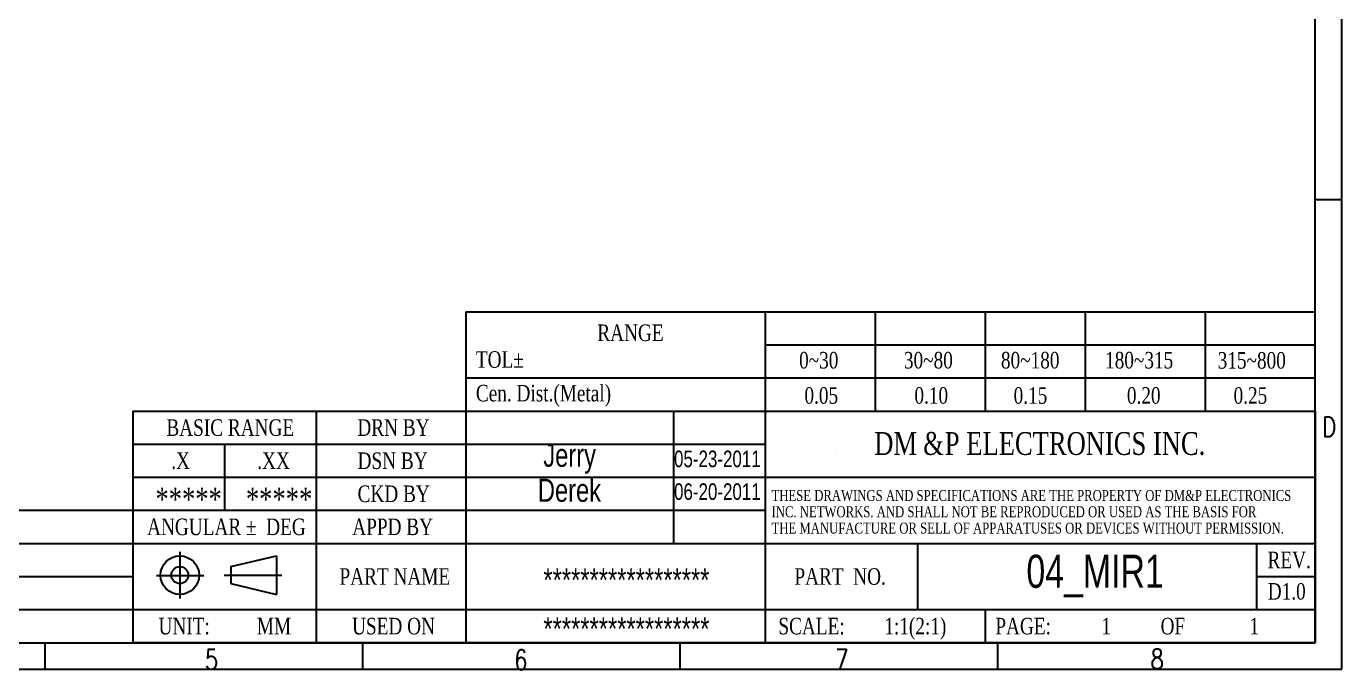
# Model space of a CAD drawing. Header units: millimetres. Extents: x 14 to 406, y 7 to 287.
# Drawn here: x 207.1 to 406, y 10.4 to 107.7 of the extents above; entities that cross this region are included whole.
import ezdxf

# ---------------------------------------------------------------- set-up
doc = ezdxf.new("R2010")
doc.units = ezdxf.units.MM
doc.layers.add('SLD-0', color=179, linetype='Continuous')
doc.layers.add('文字線性', color=150, linetype='Continuous', lineweight=15)
doc.styles.add('SLDTEXTSTYLE0', font='sanss___.ttf', dxfattribs={"width": 0.733})
doc.styles.add('SLDTEXTSTYLE3', font='txt_____.ttf', dxfattribs={"width": 0.784516})
doc.styles.add('SLDTEXTSTYLE4', font='times.ttf', dxfattribs={"width": 0.770477})

# ---------------------------------------------------------------- blocks, each defined once
blk = doc.blocks.new('SW_NOTE_1')
at = {"layer": '文字線性', "color": 0, "char_height": 1.65, "attachment_point": 1, "style": 'SLDTEXTSTYLE4'}
for s, insert in [(' THESE DRAWINGS AND SPECIFICATIONS ARE THE PROPERTY OF DM&P ELECTRONICS', (0, 2.16)), (' INC. NETWORKS. AND SHALL NOT BE REPRODUCED OR USED AS THE BASIS FOR', (0, -0.3)), (' THE MANUFACTURE OR SELL OF APPARATUSES OR DEVICES WITHOUT PERMISSION.', (0, -2.77))]:
    blk.add_mtext(s, dxfattribs=dict(at, insert=insert))

msp = doc.modelspace()

# ---------------------------------------------------------------- linework, layer by layer
at = {"layer": 'SLD-0', "color": 7, "linetype": 'Continuous', "lineweight": 30}
for p, q in [((406, 10.5), (406, 286.5)), ((402, 14.5), (402, 282.5)), ((402, 81.5), (406, 81.5)), ((273.60457, 64.51184), (402, 64.51184)), ((273.60457, 64.51184), (273.60457, 49.51184)), ((318.85457, 64.51184), (318.85457, 49.51184)), ((335.47957, 64.51184), (335.47957, 49.51184)), ((352.10457, 64.51184), (352.10457, 49.51184)), ((385.35457, 64.51184), (385.35457, 49.51184)), ((318.85457, 59.51184), (401.97957, 59.51184)), ((273.60457, 54.51184), (402, 54.51184)), ((223.22957, 49.51184), (318.85457, 49.51184)), ((223.22957, 49.51184), (223.22957, 14.51184)), ((250.97957, 49.51184), (250.97957, 14.51184)), ((273.60457, 49.51184), (273.60457, 14.51184)), ((273.60457, 49.51184), (402, 49.51184)), ((304.97957, 49.51184), (304.97957, 29.51184)), ((318.85457, 49.51184), (318.85457, 14.51184)), ((318.85457, 49.51184), (401.97957, 49.51184)), ((401.97957, 49.51184), (401.97957, 14.51184)), ((223.22957, 44.51184), (318.85457, 44.51184)), ((237.10457, 44.51184), (237.10457, 34.51184)), ((329.59264, 43.62471), (329.59327, 43.62471)), ((223.22957, 39.51184), (401.97957, 39.51184)), ((51.06847, 34.51184), (223.22957, 34.51184)), ((223.22957, 34.51184), (318.85457, 34.51184)), ((51.06847, 29.51184), (223.22957, 29.51184)), ((223.22957, 29.51184), (401.97957, 29.51184)), ((230.34684, 28.22371), (230.34684, 21.16536)), ((341.85457, 29.51184), (341.85457, 19.51184)), ((393.10457, 29.51184), (393.10457, 19.51184)), ((238.06186, 26.01887), (244.95226, 27.61715)), ((238.06186, 26.01887), (238.06186, 23.42495)), ((244.95226, 27.61715), (244.95226, 21.80047)), ((51.06847, 24.51184), (223.22957, 24.51184)), ((226.83893, 24.66548), (233.95564, 24.66548)), ((237.02867, 24.71263), (245.76346, 24.71263)), ((393.10457, 24.51184), (401.97957, 24.51184)), ((238.06186, 23.42495), (244.95226, 21.80047)), ((51.06847, 19.51184), (223.22957, 19.51184)), ((223.22957, 19.51184), (401.97957, 19.51184)), ((352.10457, 19.51184), (352.10457, 14.51184)), ((18, 14.5), (402, 14.5)), ((210, 10.5), (210, 14.5)), ((223.22957, 14.51184), (401.97957, 14.51184)), ((258, 10.5), (258, 14.5)), ((306, 10.5), (306, 14.5)), ((354, 10.5), (354, 14.5)), ((14, 10.5), (406, 10.5))]:
    msp.add_line(p, q, dxfattribs=at)
at = {"layer": 'SLD-0', "color": 7, "lineweight": 30}
msp.add_line((367.24285, 64.51184), (367.24285, 49.51184), dxfattribs=at)
at = {"layer": 'SLD-0', "color": 7, "linetype": 'Continuous', "lineweight": 30}
for centre, radius in [((230.34558, 24.70554), 2.91481), ((230.34617, 24.71091), 1.28747)]:
    msp.add_circle(centre, radius, dxfattribs=at)

# ---------------------------------------------------------------- block references
at = {"layer": '文字線性', "color": 7}
msp.add_blockref('SW_NOTE_1', (319.32772, 35.4167), dxfattribs=at)

# ---------------------------------------------------------------- texts
at = {"layer": '文字線性', "color": 7, "attachment_point": 1}
for s, insert, char_height, style in [('RANGE', (293.46468, 62.59123), 2.5, 'SLDTEXTSTYLE4'), ('TOL±', (275.10457, 58.55403), 2.5, 'SLDTEXTSTYLE4'), ('0~30', (323.97132, 58.44612), 2.5, 'SLDTEXTSTYLE4'), ('30~80', (339.81905, 58.44612), 2.5, 'SLDTEXTSTYLE4'), ('80~180', (354.48617, 58.44612), 2.5, 'SLDTEXTSTYLE4'), ('180~315', (370.22957, 58.44612), 2.5, 'SLDTEXTSTYLE4'), ('315~800', (387.25457, 58.42105), 2.5, 'SLDTEXTSTYLE4'), ('Cen. Dist.(Metal)', (275.10457, 53.46634), 2.5, 'SLDTEXTSTYLE4'), ('0.05', (324.77957, 53.11826), 2.5, 'SLDTEXTSTYLE4'), ('0.10', (341.40457, 53.11826), 2.5, 'SLDTEXTSTYLE4'), ('0.15', (356.40457, 53.11826), 2.5, 'SLDTEXTSTYLE4'), ('0.20', (373.52957, 53.11826), 2.5, 'SLDTEXTSTYLE4'), ('0.25', (389.65457, 53.11826), 2.5, 'SLDTEXTSTYLE4'), ('BASIC RANGE', (228.31812, 48.25876), 2.5, 'SLDTEXTSTYLE4'), ('DRN BY', (257.18791, 48.25876), 2.5, 'SLDTEXTSTYLE4'), ('D', (403.05112, 48.61302), 3, 'SLDTEXTSTYLE3'), ('DM', (335.32944, 46.32946), 3.45, 'SLDTEXTSTYLE4'), ('&', (342.72497, 46.32946), 3.45, 'SLDTEXTSTYLE4'), ('P', (345.99755, 46.32946), 3.45, 'SLDTEXTSTYLE4'), (' ELECTRONICS INC.', (348.24338, 46.32946), 3.45, 'SLDTEXTSTYLE4'), ('.X', (229.05509, 43.25876), 2.5, 'SLDTEXTSTYLE4'), ('.XX', (242.05509, 43.25876), 2.5, 'SLDTEXTSTYLE4'), ('DSN BY', (257.22437, 43.25876), 2.5, 'SLDTEXTSTYLE4'), ('*****', (226.66512, 37.91273), 3.45, 'SLDTEXTSTYLE4'), ('*****', (240.33583, 37.91273), 3.45, 'SLDTEXTSTYLE4'), ('CKD BY', (257.22437, 38.25876), 2.5, 'SLDTEXTSTYLE4'), ('ANGULAR ±  DEG', (225.40145, 33.25876), 2.5, 'SLDTEXTSTYLE4'), ('APPD BY', (256.42228, 33.25876), 2.5, 'SLDTEXTSTYLE4'), ('REV.', (394.78947, 28.25876), 2.5, 'SLDTEXTSTYLE4'), ('PART NAME', (254.48999, 25.75876), 2.5, 'SLDTEXTSTYLE4'), ('PART  NO.', (323.26343, 25.75876), 2.5, 'SLDTEXTSTYLE4'), ('D1.0', (394.82296, 23.50876), 2.5, 'SLDTEXTSTYLE4'), ('UNIT:', (227.1228, 18.25876), 2.5, 'SLDTEXTSTYLE4'), ('MM', (242.00041, 18.25876), 2.5, 'SLDTEXTSTYLE4'), ('USED ON', (256.38582, 18.25876), 2.5, 'SLDTEXTSTYLE4'), ('SCALE:', (320.83634, 18.25876), 2.5, 'SLDTEXTSTYLE4'), ('1:1(2:1)', (336.85387, 18.25876), 2.5, 'SLDTEXTSTYLE4'), ('PAGE:', (353.63843, 18.25876), 2.5, 'SLDTEXTSTYLE4'), ('1', (369.67749, 18.25876), 2.5, 'SLDTEXTSTYLE4'), ('OF', (378.61499, 18.25876), 2.5, 'SLDTEXTSTYLE4'), ('1', (392.05249, 18.25876), 2.5, 'SLDTEXTSTYLE4'), ('5', (234.12534, 13.44881), 3, 'SLDTEXTSTYLE3'), ('6', (280.90889, 13.42252), 3, 'SLDTEXTSTYLE3'), ('7', (329.42924, 13.5448), 3, 'SLDTEXTSTYLE3'), ('8', (377.10246, 13.53779), 3, 'SLDTEXTSTYLE3')]:
    msp.add_mtext(s, dxfattribs=dict(at, insert=insert, char_height=char_height, style=style))
at = {"layer": '文字線性', "color": 5, "attachment_point": 1, "style": 'SLDTEXTSTYLE0'}
for s, insert, char_height in [('Jerry', (285.29805, 44.5849), 3.5), ('05-23-2011', (305.06695, 43.53056), 2.5), ('Derek', (284.4741, 39.29124), 3.5), ('06-20-2011', (305.06695, 38.58307), 2.5), ('04_MIR1', (358.33356, 27.79301), 5), ('******************', (285.31495, 25.7289), 3.5), ('******************', (285.31495, 18.34979), 3.5)]:
    msp.add_mtext(s, dxfattribs=dict(at, insert=insert, char_height=char_height))

doc.saveas('drawing.dxf')
